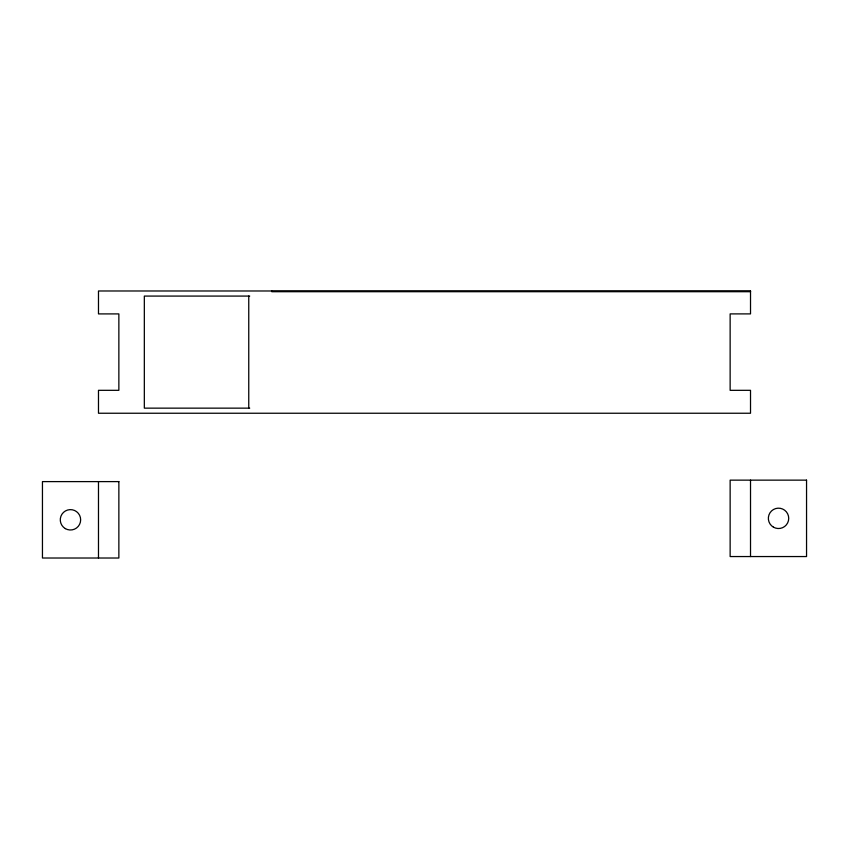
<?xml version="1.0" encoding="UTF-8"?>
<svg xmlns="http://www.w3.org/2000/svg" width="849" height="849" viewBox="0 0 849 849"><rect width="100%" height="100%" fill="white"/><g stroke="black" fill="none" stroke-linecap="round" stroke-linejoin="round"><path stroke-width="1.27" d="M271.68 291.472L750.516 291.472M750.516 291.6L271.68 291.6L271.68 290.984M249.723 296.078L144.33 296.078L144.33 408.146L249.723 408.146M750.516 480.141L750.516 556.551M248.757 296.078L248.757 408.146M98.484 481.606L98.484 558.016M750.516 290.984L98.484 290.984L98.484 313.907L118.86 313.907L118.86 390.317L98.484 390.317L98.484 413.24L750.516 413.24L750.516 390.317L730.14 390.338L730.14 313.897L750.516 313.897L750.516 290.984M806.55 480.141L730.14 480.141L730.14 556.551L806.55 556.551L806.55 480.141M118.86 481.606L42.45 481.606L42.45 558.016L118.86 558.016L118.86 481.606M65.331 528.609A10.188 10.188 0 0 0 80.655 519.853A10.188 10.188 0 0 0 65.415 510.96A10.188 10.188 0 0 0 65.331 528.609M773.439 527.165A10.188 10.188 0 0 0 788.721 518.346A10.188 10.188 0 0 0 773.439 509.527A10.188 10.188 0 0 0 773.439 527.165"/></g></svg>
